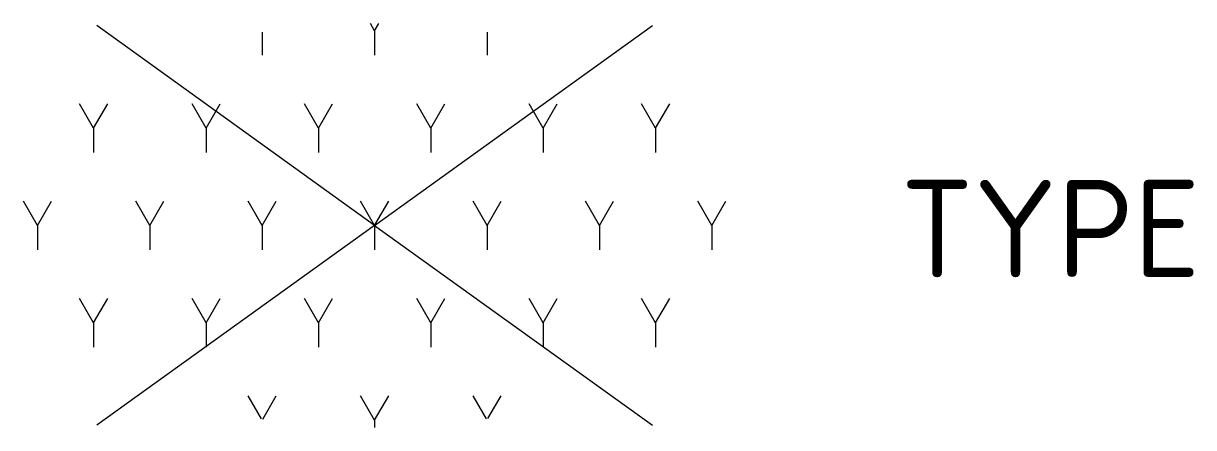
# Model space of a CAD drawing. Extents: x -1.8 to 4.21, y -1.04 to 1.04.
import ezdxf
from ezdxf.enums import TextEntityAlignment as Align

# ---------------------------------------------------------------- set-up
doc = ezdxf.new("R2010")
doc.units = 0
doc.header["$LTSCALE"] = 0.2
doc.styles.add('NLCS-ISO', font='NLCS-ISO.ttf')

msp = doc.modelspace()

# ---------------------------------------------------------------- linework, layer by layer
at = {"ltscale": 0.1}
for q in [(-1.4267, 1.0272), (1.4267, 1.0272), (-1.4267, -1.0272), (1.4267, -1.0272)]:
    msp.add_line((0, 0), q, dxfattribs=at)
for p, q in [((0, 1), (-0.0218, 1.0377)), ((0, 1), (0.0222, 1.0384)), ((-0.5774, 0.9931), (-0.5774, 0.875)), ((0, 1), (0, 0.875)), ((0.5774, 0.9925), (0.5774, 0.875)), ((-1.4434, 0.5), (-1.5156, 0.625)), ((-1.4434, 0.5), (-1.3712, 0.625)), ((-0.866, 0.5), (-0.9382, 0.625)), ((-0.866, 0.5), (-0.7939, 0.625)), ((-0.2887, 0.5), (-0.3609, 0.625)), ((-0.2887, 0.5), (-0.2165, 0.625)), ((0.2887, 0.5), (0.2165, 0.625)), ((0.2887, 0.5), (0.3608, 0.625)), ((0.866, 0.5), (0.7939, 0.625)), ((0.866, 0.5), (0.9382, 0.625)), ((1.4434, 0.5), (1.3712, 0.625)), ((1.4434, 0.5), (1.5156, 0.625)), ((-1.4434, 0.5), (-1.4434, 0.375)), ((-0.866, 0.5), (-0.866, 0.375)), ((-0.2887, 0.5), (-0.2887, 0.375)), ((0.2887, 0.5), (0.2887, 0.375)), ((0.866, 0.5), (0.866, 0.375)), ((1.4434, 0.5), (1.4434, 0.375)), ((-1.7321, 0), (-1.8043, 0.125)), ((-1.7321, 0), (-1.6599, 0.125)), ((-1.1547, 0), (-1.2269, 0.125)), ((-1.1547, 0), (-1.0826, 0.125)), ((-0.5774, 0), (-0.6495, 0.125)), ((-0.5774, 0), (-0.5052, 0.125)), ((0, 0), (-0.0722, 0.125)), ((0, 0), (0.0722, 0.125)), ((0.5774, 0), (0.5052, 0.125)), ((0.5774, 0), (0.6495, 0.125)), ((1.1547, 0), (1.0825, 0.125)), ((1.1547, 0), (1.2269, 0.125)), ((1.7321, 0), (1.6599, 0.125)), ((1.7321, 0), (1.8042, 0.125)), ((-1.7321, 0), (-1.7321, -0.125)), ((-1.1547, 0), (-1.1547, -0.125)), ((-0.5774, 0), (-0.5774, -0.125)), ((0, 0), (0, -0.125)), ((0.5774, 0), (0.5774, -0.125)), ((1.1547, 0), (1.1547, -0.125)), ((1.7321, 0), (1.7321, -0.125)), ((-1.4434, -0.5), (-1.5156, -0.375)), ((-1.4434, -0.5), (-1.3712, -0.375)), ((-0.866, -0.5), (-0.9382, -0.375)), ((-0.866, -0.5), (-0.7939, -0.375)), ((-0.2887, -0.5), (-0.3609, -0.375)), ((-0.2887, -0.5), (-0.2165, -0.375)), ((0.2887, -0.5), (0.2165, -0.375)), ((0.2887, -0.5), (0.3608, -0.375)), ((0.866, -0.5), (0.7939, -0.375)), ((0.866, -0.5), (0.9382, -0.375)), ((1.4434, -0.5), (1.3712, -0.375)), ((1.4434, -0.5), (1.5156, -0.375)), ((-1.4434, -0.5), (-1.4434, -0.625)), ((-0.866, -0.5), (-0.866, -0.625)), ((-0.2887, -0.5), (-0.2887, -0.625)), ((0.2887, -0.5), (0.2887, -0.625)), ((0.866, -0.5), (0.866, -0.625)), ((1.4434, -0.5), (1.4434, -0.625)), ((-0.5811, -0.9935), (-0.6495, -0.875)), ((-0.5744, -0.9949), (-0.5052, -0.875)), ((0, -1), (-0.0722, -0.875)), ((0, -1), (0.0722, -0.875)), ((0.5737, -0.9937), (0.5052, -0.875)), ((0.5816, -0.9926), (0.6495, -0.875)), ((0, -1), (0, -1.0389))]:
    msp.add_line(p, q)

# ---------------------------------------------------------------- texts
at = {"style": 'NLCS-ISO'}
msp.add_attdef('TYPE', text='', height=0.5, dxfattribs=at).set_placement((3.4709, -0.0161), align=Align.MIDDLE_CENTER)

doc.saveas('drawing.dxf')
